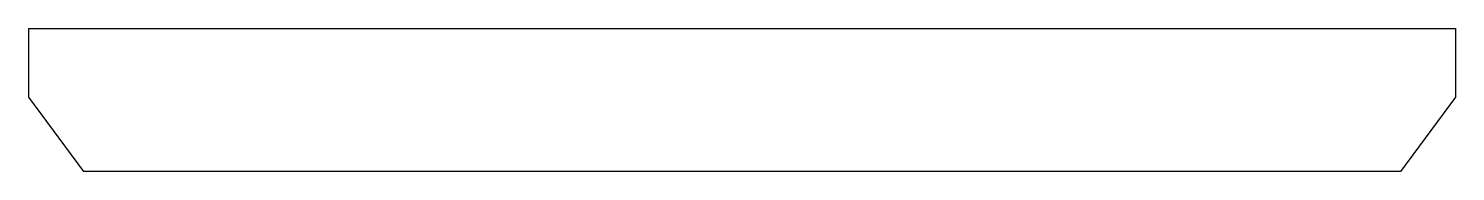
# Model space of a CAD drawing. Header units: millimetres. Extents: x -1300 to 1300, y 0 to 260.
import ezdxf

# ---------------------------------------------------------------- set-up
doc = ezdxf.new("R2010")
doc.units = ezdxf.units.MM

msp = doc.modelspace()

# ---------------------------------------------------------------- linework, layer by layer
at = {"color": 0, "linetype": 'ByBlock', "lineweight": -2}
for p, q in [((-1300, 260), (-1300, 135.4)), ((-1200, 260), (-1200, 260)), ((1300, 260), (1300, 135.4)), ((-1300, 135.4), (-1200, 0)), ((1300, 135.4), (1200, 0))]:
    msp.add_line(p, q, dxfattribs=at)
for points in [[(-1300, 260), (1300, 260)], [(1200, 0), (-1200, 0)]]:
    msp.add_lwpolyline(points, dxfattribs=at)

doc.saveas('drawing.dxf')
